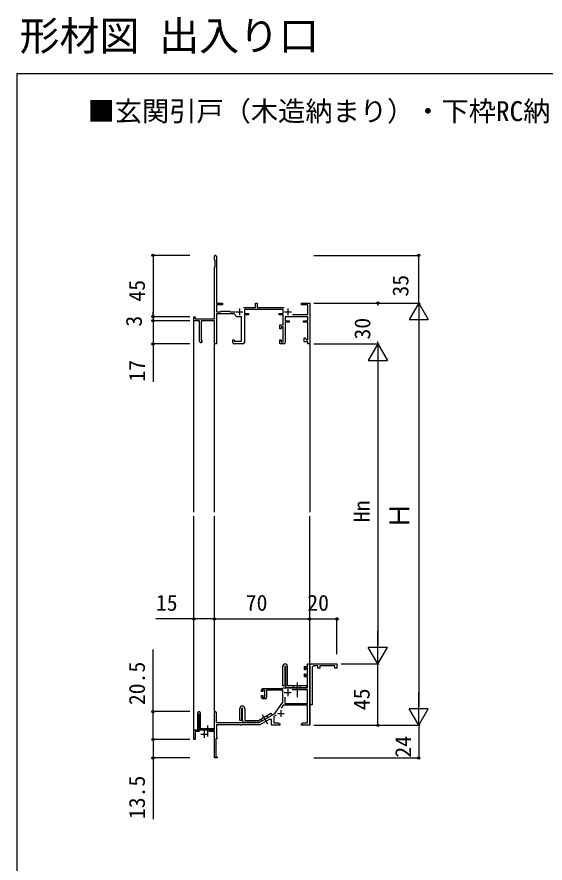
# Model space of a CAD drawing. Units: millimetres, scale not verified. Extents: x -700 to 700, y -1044 to 1038.
# Drawn here: x -700 to -312, y 417 to 1038 of the extents above; entities that cross this region are included whole.
import ezdxf
from ezdxf.enums import TextEntityAlignment as Align

# ---------------------------------------------------------------- set-up
doc = ezdxf.new("R2010")
doc.units = ezdxf.units.MM
doc.header["$LTSCALE"] = 6
for name, color, linetype in [('0-1_USER1', 3, 'Continuous'), ('0-2_YKK_11', 7, 'Continuous'), ('0-3_YKK_12', 2, 'Continuous'), ('0-4_YKK_13', 4, 'Continuous'), ('0-5_YKK_D', 6, 'Continuous'), ('0-6_YKK_ZWAK', 7, 'Continuous')]:
    doc.layers.add(name, color=color, linetype=linetype)
doc.styles.add('ＭＳ ゴシック', font='')
doc.styles.get('ＭＳ ゴシック').set_extended_font_data('MS Gothic')

msp = doc.modelspace()

# ---------------------------------------------------------------- linework, layer by layer
at = {"layer": '0-2_YKK_11'}
for p, q in [((-539, 821.432), (-534, 821.432)), ((-536.5, 823.932), (-536.5, 818.932)), ((-503.5, 821.432), (-498.5, 821.432)), ((-501, 823.932), (-501, 818.932)), ((-503.7, 541.831), (-498.7, 541.831)), ((-501.2, 544.331), (-501.2, 539.331)), ((-517.8, 537.331), (-519.3, 537.331)), ((-506.2, 529.031), (-506.2, 524.031)), ((-508.7, 526.531), (-503.7, 526.531)), ((-565, 511.231), (-560, 511.231)), ((-562.5, 513.731), (-562.5, 508.731))]:
    msp.add_line(p, q, dxfattribs=at)
for points in [[(-566, 799.932), (-566, 814.932), (-570, 814.932), (-570, 817.932), (-569, 817.932), (-569, 816.232), (-555, 816.232), (-555, 853.932), (-554.35, 854.582), (-554.35, 859.282), (-555, 859.932), (-555, 862.182)], [(-553.5, 862.182), (-553.5, 827.932), (-549, 827.932), (-549, 826.632), (-553.5, 826.632), (-553.5, 821.432), (-550.5, 821.432), (-550, 821.932), (-544, 821.932), (-543.5, 821.432), (-539.594, 821.432)], [(-533.75, 824.782), (-524.8, 824.782), (-524.8, 827.932), (-523.5, 827.932), (-523.5, 824.782), (-503.75, 824.782)], [(-497.727, 819.432), (-486.3, 819.432), (-486.3, 826.632), (-491, 826.632), (-491, 827.932), (-485, 827.932), (-485, 797.932), (-486.5, 797.932), (-486.5, 799.432), (-489, 799.432), (-489, 802.333), (-488.629, 802.486), (-486.87, 800.727), (-486.5, 800.88), (-486.5, 813.932), (-489.5, 813.932), (-489.5, 814.932), (-486.5, 814.932), (-486.5, 817.932), (-503, 817.932), (-503, 814.932), (-500, 814.932), (-500, 813.932), (-503, 813.932), (-503, 798.932)], [(-504, 797.932), (-507, 797.932), (-507, 800.932), (-506, 800.932), (-506, 799.432), (-504.5, 799.432), (-504.5, 810.432), (-506, 810.432), (-506, 808.932), (-507, 808.932), (-507, 811.932), (-504.5, 811.932), (-504.5, 819.282), (-507.5, 819.282), (-507.5, 820.282), (-504.5, 820.282), (-504.5, 823.282), (-533, 823.282), (-533, 820.282), (-530, 820.282), (-530, 819.282), (-533, 819.282), (-533, 798.932)], [(-541.5, 798.932), (-541.5, 800.932), (-540.5, 800.932), (-540.5, 799.932), (-535, 799.932), (-535, 817.932), (-538.5, 817.932), (-540.5, 819.932), (-546.329, 819.932), (-546.521, 820.075), (-547.479, 820.075), (-547.671, 819.932), (-553.5, 819.932), (-553.5, 797.932), (-555, 797.932), (-555, 814.932), (-564.7, 814.932), (-564.7, 801.086), (-564.538, 800.82)], [(-534, 797.932), (-536.829, 797.932), (-537.021, 798.075), (-537.979, 798.075), (-538.171, 797.932), (-540.5, 797.932)], [(-519.3, 544.931), (-505, 544.931), (-504.8, 545.131), (-504.5, 545.431), (-486.63, 545.431), (-486.63, 553.331), (-488.9, 553.331), (-488.9, 555.631), (-488.1, 555.631), (-488.1, 554.531), (-486.63, 554.531), (-486.63, 559.731), (-488.1, 559.731), (-488.1, 558.631), (-488.9, 558.631), (-488.9, 560.931), (-486.63, 560.931), (-486.63, 562.931), (-485, 562.931), (-485, 517.931), (-487.042, 517.931), (-487.225, 518.051), (-487.775, 518.051), (-487.958, 517.931), (-488.042, 517.931), (-488.225, 518.051), (-488.775, 518.051), (-488.958, 517.931), (-491, 517.931), (-491, 518.931), (-489.909, 519.561), (-486.63, 519.561), (-486.63, 532.631), (-504.421, 532.631), (-505.943, 530.458)], [(-484.6, 535.131), (-484.6, 561.231), (-484.8, 561.431), (-485, 561.631), (-485, 562.931), (-465, 562.931), (-465, 559.931), (-466.5, 559.931), (-466.5, 561.431), (-477.5, 561.431), (-477.5, 559.931), (-479, 559.931), (-479, 561.431), (-482.1, 561.431)], [(-483.1, 560.431), (-483.1, 545.39), (-483.22, 545.206), (-483.22, 544.656), (-483.1, 544.473), (-483.1, 540.39), (-483.22, 540.206), (-483.22, 539.656), (-483.1, 539.473), (-483.1, 532.931), (-485, 532.931), (-485, 534.731), (-484.8, 534.931), (-484.6, 535.131)], [(-553.6, 527.231), (-553.6, 519.931), (-522.1, 519.931), (-510.691, 526.518), (-504.8, 534.931), (-504.8, 543.731), (-516.8, 543.731), (-516.8, 538.331)], [(-520.3, 538.331), (-520.3, 539.631), (-519.5, 539.631), (-519.5, 538.531), (-518, 538.531), (-518, 543.731), (-519.5, 543.731), (-519.5, 542.631), (-520.3, 542.631), (-520.3, 543.931)], [(-503.17, 538.545), (-503.17, 533.831), (-486.63, 533.831), (-486.63, 543.801), (-497.914, 543.801)], [(-565.882, 513.231), (-569, 513.231), (-569, 507.431), (-570, 507.431), (-570, 514.431), (-555, 514.431), (-555, 527.231)], [(-509.705, 525.205), (-511.37, 524.244), (-511.37, 519.561), (-508.091, 519.561), (-507, 518.931), (-507, 517.931), (-513, 517.931), (-513, 522.231), (-514.856, 522.231), (-521.663, 518.301), (-534.801, 518.301), (-535.001, 518.116), (-535.2, 517.931), (-536, 517.931), (-536.199, 518.116), (-536.399, 518.301), (-553.37, 518.301), (-553.37, 508.83), (-553.185, 508.631), (-553, 508.431), (-553, 507.931), (-554, 507.931), (-554, 494.631), (-553, 494.631), (-553, 493.931), (-555, 493.931), (-555, 513.231), (-559.118, 513.231)]]:
    msp.add_lwpolyline(points, dxfattribs=at)
for centre, radius, start, end in [((-554.25, 862.182), 0.75, 359.99999, 180.00001), ((-565, 799.932), 1, 180.00001, 62.51357), ((-540.5, 798.932), 1, 180.00001, 269.99999), ((-534, 798.932), 1, 270.00001, 359.99999), ((-504, 798.932), 1, 270.00001, 359.99999), ((-482.1, 560.431), 1, 90.00001, 179.99999), ((-519.3, 543.931), 1, 90.00001, 179.99999), ((-519.3, 538.331), 1, 180.00001, 269.99999), ((-517.8, 538.331), 1, 270.00001, 359.99999), ((-554.3, 527.231), 0.7, 359.99999, 180.00001)]:
    msp.add_arc(centre, radius, start, end, dxfattribs=at)
at = {"layer": '0-3_YKK_12'}
for p, q in [((-485, 827.932), (-485, 674.432)), ((-570, 674.432), (-570, 817.632)), ((-555, 674.432), (-555, 798.232)), ((-570, 507.431), (-570, 671.432)), ((-555, 527.93), (-555, 671.432)), ((-485, 562.931), (-485, 671.432)), ((-485, 517.931), (-485, 562.931))]:
    msp.add_line(p, q, dxfattribs=at)
at = {"layer": '0-4_YKK_13'}
for p, q in [((-504.85, 546.931), (-504.85, 561.181)), ((-503.35, 561.181), (-503.35, 546.931)), ((-502.85, 561.181), (-502.85, 546.931)), ((-503.35, 546.931), (-504.85, 546.931)), ((-496.8, 545.431), (-496.8, 546.931)), ((-494.3, 549.357), (-494.3, 538.418)), ((-491.8, 545.431), (-491.8, 546.931)), ((-487.1, 545.431), (-487.1, 546.931)), ((-487.1, 545.431), (-501.35, 545.431)), ((-536.25, 521.431), (-536.25, 530.181)), ((-534.75, 521.431), (-534.75, 530.181)), ((-534.25, 521.431), (-534.25, 530.181)), ((-532.75, 530.181), (-532.75, 521.431)), ((-567.1, 514.931), (-567.1, 527.13)), ((-566.3, 514.931), (-566.3, 526.18)), ((-565.5, 527.13), (-565.5, 515.231)), ((-522.502, 521.431), (-513.454, 526.655)), ((-522.1, 519.931), (-512.704, 525.356)), ((-520.065, 521.106), (-520.815, 522.405)), ((-519.863, 525.756), (-515.893, 518.881)), ((-515.735, 523.606), (-516.485, 524.905)), ((-513.454, 526.655), (-512.704, 525.356)), ((-560, 517.657), (-560, 509.718)), ((-534.75, 521.431), (-536.25, 521.431)), ((-532.75, 521.431), (-522.502, 521.431)), ((-522.1, 519.931), (-532.75, 519.931)), ((-566.3, 514.931), (-567.1, 514.931)), ((-555.3, 515.231), (-565.5, 515.231)), ((-555.3, 514.431), (-565.5, 514.431)), ((-555.3, 514.431), (-555.3, 515.231))]:
    msp.add_line(p, q, dxfattribs=at)
msp.add_lwpolyline([(-487.1, 546.931), (-501.35, 546.931), (-501.35, 561.181)], dxfattribs=at)
for centre, radius, start, end in [((-503.1, 561.181), 1.75, 90, 180), ((-503.1, 561.181), 0.25, 90, 180), ((-503.1, 561.181), 1.75, 0, 90), ((-503.1, 561.181), 0.25, 0, 90), ((-501.35, 546.931), 1.5, 180, 270), ((-534.5, 530.181), 1.75, 90, 180), ((-534.5, 530.181), 0.25, 90, 180), ((-534.5, 530.181), 1.75, 0, 90), ((-534.5, 530.181), 0.25, 0, 90), ((-566.3, 527.13), 0.8, 0, 180), ((-532.75, 521.431), 1.5, 180, 270), ((-565.5, 515.231), 0.8, 180, 270)]:
    msp.add_arc(centre, radius, start, end, dxfattribs=at)
at = {"layer": '0-5_YKK_D'}
for p, q in [((-573, 862.932), (-601, 862.932)), ((-600, 862.932), (-600, 817.932)), ((-482, 862.932), (-404, 862.932)), ((-405, 827.932), (-405, 862.932)), ((-482, 827.932), (-404, 827.932)), ((-482, 827.932), (-434, 827.932)), ((-482, 827.932), (-404, 827.932)), ((-435, 827.932), (-435, 826.069)), ((-405, 827.932), (-412, 815.808)), ((-405, 827.932), (-398, 815.808)), ((-405, 827.932), (-405, 803.684)), ((-600, 817.932), (-600, 821.332)), ((-573, 817.932), (-601, 817.932)), ((-573, 817.932), (-601, 817.932)), ((-573, 814.932), (-601, 814.932)), ((-573, 814.932), (-601, 814.932)), ((-600, 817.932), (-600, 814.932)), ((-600, 814.932), (-600, 811.532)), ((-412, 815.808), (-398, 815.808)), ((-405, 813.932), (-405, 531.931)), ((-573, 797.932), (-601, 797.932)), ((-482, 797.932), (-434, 797.932)), ((-482, 797.932), (-434, 797.932)), ((-435, 797.932), (-442, 785.808)), ((-435, 797.932), (-435, 799.796)), ((-435, 797.932), (-428, 785.808)), ((-435, 797.932), (-435, 773.684)), ((-442, 785.808), (-428, 785.808)), ((-435, 783.932), (-435, 576.931)), ((-570, 536.236), (-570, 596.931)), ((-555, 570.056), (-555, 596.931)), ((-555, 527.045), (-555, 596.931)), ((-485, 570.056), (-485, 596.931)), ((-485, 570.056), (-485, 596.931)), ((-465, 570.056), (-465, 596.931)), ((-555, 595.931), (-485, 595.931)), ((-485, 595.931), (-465, 595.931)), ((-435, 562.931), (-435, 587.18)), ((-435, 562.931), (-442, 575.056)), ((-428, 575.056), (-442, 575.056)), ((-435, 562.931), (-428, 575.056)), ((-462, 562.931), (-434, 562.931)), ((-462, 562.931), (-434, 562.931)), ((-435, 517.931), (-435, 562.931)), ((-405, 517.931), (-405, 542.18)), ((-405, 517.931), (-412, 530.056)), ((-398, 530.056), (-412, 530.056)), ((-405, 517.931), (-398, 530.056)), ((-573, 527.93), (-601, 527.93)), ((-482, 517.931), (-404, 517.931)), ((-482, 517.931), (-434, 517.931)), ((-482, 517.931), (-404, 517.931)), ((-405, 517.931), (-405, 493.931)), ((-573, 507.431), (-601, 507.431)), ((-573, 507.431), (-601, 507.431)), ((-573, 493.931), (-601, 493.931)), ((-482, 493.931), (-404, 493.931))]:
    msp.add_line(p, q, dxfattribs=at)
for points in [[(-600, 814.932), (-600, 797.932), (-600, 770.169)], [(-555, 595.931), (-570, 595.931), (-598.036, 595.931)], [(-600, 507.431), (-600, 527.93), (-600, 573.603)], [(-600, 507.431), (-600, 493.931), (-600, 448.895)]]:
    msp.add_lwpolyline(points, dxfattribs=at)
for centre in [(-600, 862.932), (-405, 862.932), (-435, 827.932), (-600, 817.932), (-600, 817.932), (-600, 814.932), (-600, 814.932), (-600, 797.932), (-570, 595.931), (-555, 595.931), (-555, 595.931), (-485, 595.931), (-485, 595.931), (-465, 595.931), (-600, 527.93), (-435, 517.931), (-600, 507.431), (-600, 507.431), (-600, 493.931), (-405, 493.931)]:
    msp.add_circle(centre, 0.85, dxfattribs=at)
at = {"layer": '0-6_YKK_ZWAK'}
for q in [(-700, -1043.5), (700, 996.5)]:
    msp.add_line((-700, 996.5), q, dxfattribs=at)

# ---------------------------------------------------------------- texts
at = {"layer": '0-1_USER1', "style": 'ＭＳ ゴシック'}
for s, height, p in [('形材図 出入り口', 21.48, (-697.997, 1006.996)), ('■玄関引戸（木造納まり）・下枠RC納まり', 14.66, (-648.205, 957.114))]:
    msp.add_text(s, height=height, dxfattribs=at).set_placement(p, align=Align.BOTTOM_LEFT)
at = {"layer": '0-5_YKK_D', "style": 'ＭＳ ゴシック'}
for s, height, p in [('35', 11.73, (-409.024, 832.677)), ('45', 11.73, (-602.5, 828.978)), ('3', 11.73, (-604.75, 810.614)), ('30', 11.73, (-437, 801.114)), ('17', 11.73, (-602.5, 770.214)), ('Hn', 11.73, (-437.5, 667.023)), ('Ｈ', 14.66, (-407.5, 661.796)), ('20.5', 11.73, (-602.5, 532.648)), ('45', 11.73, (-437.5, 528.977)), ('24', 11.73, (-407, 494.068)), ('13.5', 11.73, (-602.5, 448.94))]:
    msp.add_text(s, height=height, rotation=90, dxfattribs=at).set_placement(p, align=Align.BOTTOM_LEFT)
for s, p in [('15', (-597.991, 598.431)), ('70', (-532, 598.431)), ('20', (-486.818, 598.431))]:
    msp.add_text(s, height=11.73, dxfattribs=at).set_placement(p, align=Align.BOTTOM_LEFT)

doc.saveas('drawing.dxf')
